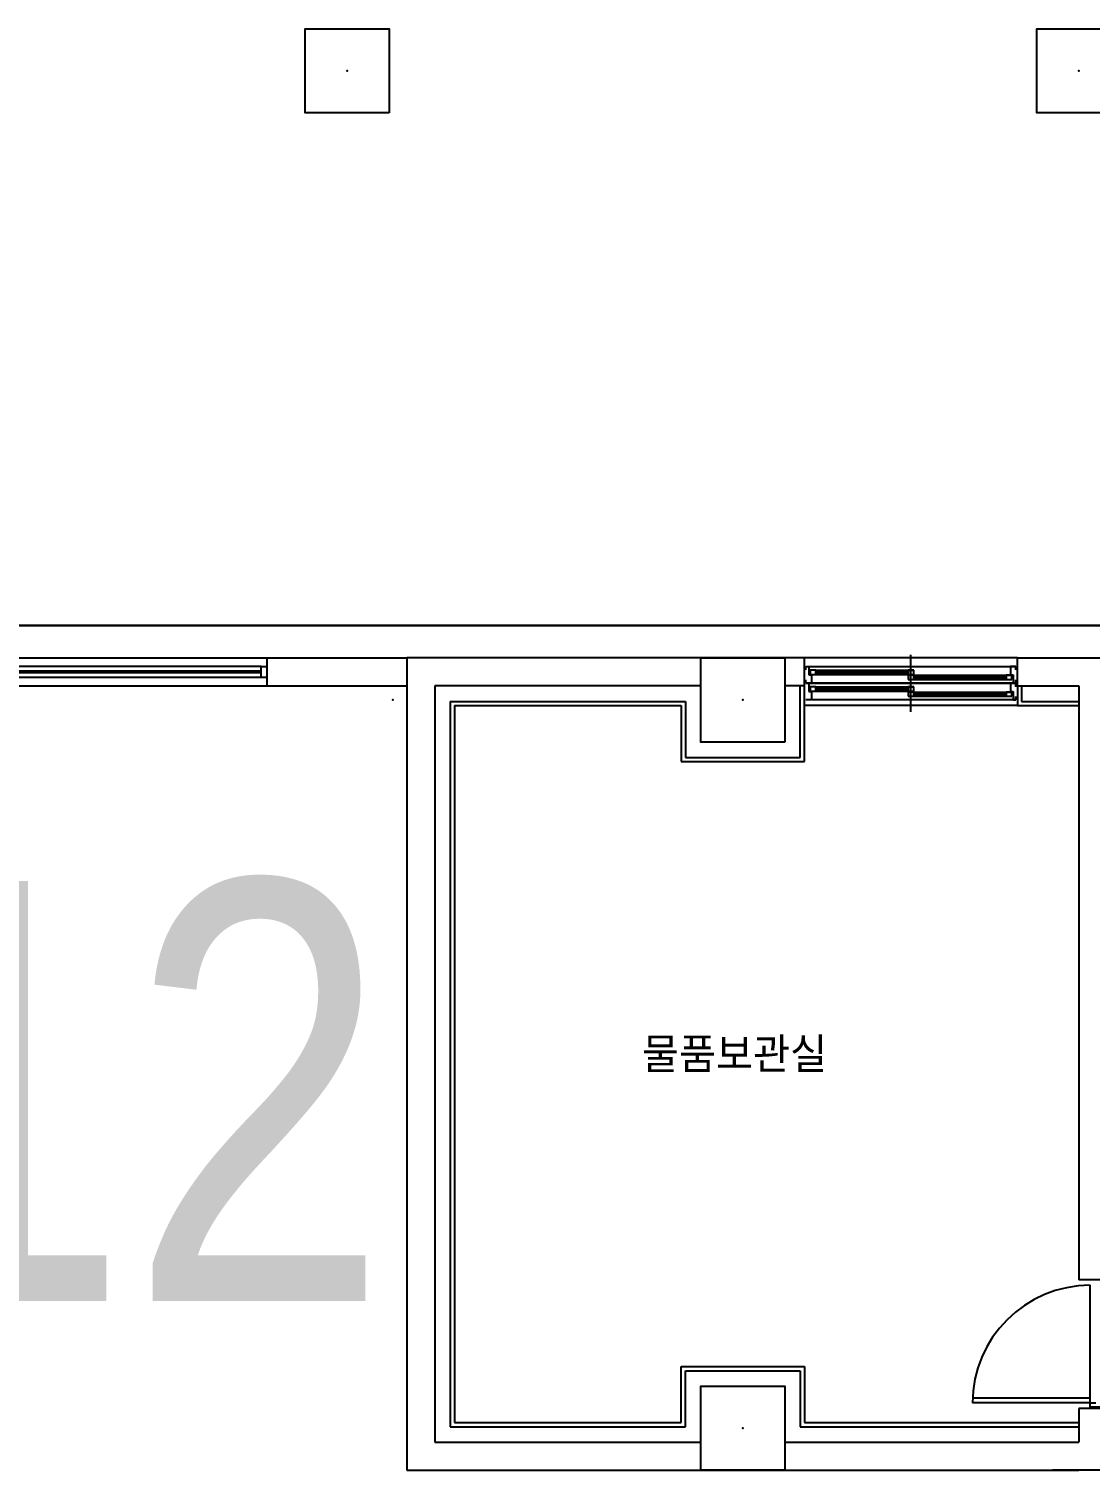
# Model space of a CAD drawing. Header units: millimetres. Extents: x 116443 to 620443, y -399357 to -63957.
# Drawn here: x 381185 to 388765, y -174061 to -163768 of the extents above; entities that cross this region are included whole.
import ezdxf
from ezdxf.enums import TextEntityAlignment as Align

# ---------------------------------------------------------------- set-up
doc = ezdxf.new("R2010")
doc.units = ezdxf.units.MM
doc.header["$LTSCALE"] = 600
doc.layers.add('z', color=8, linetype='Continuous')
doc.layers.add('레이스웨이', color=6, linetype='Continuous')
doc.styles.add('GHS', font='romans.shx', dxfattribs={"bigfont": 'ghs.shx'})
doc.styles.add('H', font='', dxfattribs={"width": 0.85})
doc.styles.get('H').set_extended_font_data('HY울릉도M')

# ---------------------------------------------------------------- blocks, each defined once
blk = doc.blocks.new('주차-기둥')
at = {"layer": 'z', "color": 8, "linetype": 'Continuous', "flags": 128}
blk.add_lwpolyline([(300, 300), (300, -300), (-300, -300), (-300, 300)], close=True, dxfattribs=at)
at = {"layer": 'z', "color": 8, "linetype": 'Continuous'}
blk.add_point((0, 0), dxfattribs=at)

msp = doc.modelspace()

# ---------------------------------------------------------------- linework, layer by layer
at = {"layer": 'z', "color": 8, "linetype": 'Continuous'}
for p, q in [((380884.9, -168260.7), (382884.9, -168260.7)), ((382884.9, -168260.7), (382884.9, -168460.7)), ((386724.9, -168460.7), (386724.9, -168260.7)), ((386724.9, -168460.7), (386724.9, -168260.7)), ((388244.9, -168460.7), (388244.9, -168260.7)), ((388244.9, -168460.7), (388244.9, -168260.7)), ((382844.9, -168320.7), (380924.9, -168320.7)), ((382844.9, -168354.7), (380924.9, -168354.7)), ((382844.9, -168366.7), (380924.9, -168366.7)), ((380884.9, -168460.7), (382884.9, -168460.7)), ((382844.9, -168400.7), (380924.9, -168400.7))]:
    msp.add_line(p, q, dxfattribs=at)
at = {"layer": 'z', "color": 8}
for p, q in [((383884.9, -168260.7), (383884.9, -174060.7)), ((386724.9, -168260.7), (383884.9, -168260.7)), ((388244.9, -168260.7), (386724.9, -168260.7)), ((387484.9, -168644.2), (387484.9, -168237.9)), ((388244.9, -168260.7), (390224.9, -168260.7)), ((386734.9, -168320.7), (388234.9, -168320.7, 0)), ((386734.9, -168345.7), (386734.9, -168320.7)), ((386734.9, -168320.7), (386754.9, -168320.7)), ((386754.9, -168320.7), (386754.9, -168380.7)), ((386754.9, -168380.7), (386774.9, -168380.7)), ((386804.9, -168347.7), (386764.9, -168347.7)), ((386764.9, -168347.7), (386764.9, -168377.7)), ((386764.9, -168377.7), (386804.9, -168377.7)), ((386774.9, -168380.7), (386774.9, -168440.7)), ((386804.9, -168377.7), (386804.9, -168347.7)), ((386804.9, -168347.7), (387504.9, -168347.7)), ((386804.9, -168358.7), (387464.9, -168358.7)), ((386804.9, -168366.7), (387464.9, -168366.7)), ((386804.9, -168377.7), (387464.9, -168377.7)), ((387504.9, -168347.7), (387464.9, -168347.7)), ((387464.9, -168347.7), (387464.9, -168377.7)), ((387464.9, -168377.7), (387504.9, -168377.7)), ((387504.9, -168383.7), (387464.9, -168383.7)), ((387464.9, -168383.7), (387464.9, -168413.7)), ((387504.9, -168377.7), (387504.9, -168347.7)), ((387504.9, -168413.7), (387504.9, -168383.7)), ((387504.9, -168383.7), (388204.9, -168383.7, 0)), ((388204.9, -168383.7, 0), (388164.9, -168383.7, 0)), ((388164.9, -168383.7, 0), (388164.9, -168413.7, 0)), ((388234.9, -168320.7, 0), (388194.9, -168320.7, 0)), ((388194.9, -168320.7, 0), (388194.9, -168380.7, 0)), ((388194.9, -168380.7, 0), (388214.9, -168380.7, 0)), ((388204.9, -168413.7, 0), (388204.9, -168383.7, 0)), ((388214.9, -168380.7, 0), (388214.9, -168440.7, 0)), ((388234.9, -168345.7, 0), (388234.9, -168320.7, 0)), ((384084.9, -168460.7), (384084.9, -173860.7)), ((385984.9, -168460.7), (384084.9, -168460.7)), ((386724.9, -168460.7), (386584.9, -168460.7)), ((386694.9, -168970.7), (386694.9, -168460.7)), ((386724.9, -169000.7), (386724.9, -168460.7)), ((386734.9, -168440.7), (386734.9, -168415.7)), ((386774.9, -168440.7), (386734.9, -168440.7)), ((388234.9, -168440.7, 0), (386734.9, -168440.7)), ((386734.9, -168440.7), (386754.9, -168440.7)), ((386734.9, -168440.7), (388234.9, -168440.7, 0)), ((386754.9, -168440.7), (386754.9, -168500.7)), ((386804.9, -168467.7), (386764.9, -168467.7)), ((386764.9, -168467.7), (386764.9, -168497.7)), ((386804.9, -168497.7), (386804.9, -168467.7)), ((386804.9, -168467.7), (387504.9, -168467.7)), ((386804.9, -168478.7), (387464.9, -168478.7)), ((386804.9, -168486.7), (387464.9, -168486.7)), ((387464.9, -168413.7), (387504.9, -168413.7)), ((387504.9, -168467.7), (387464.9, -168467.7)), ((387464.9, -168467.7), (387464.9, -168497.7)), ((387504.9, -168394.7), (388164.9, -168394.7, 0)), ((387504.9, -168402.7), (388164.9, -168402.7, 0)), ((387504.9, -168413.7), (388164.9, -168413.7, 0)), ((387504.9, -168497.7), (387504.9, -168467.7)), ((388164.9, -168413.7, 0), (388204.9, -168413.7, 0)), ((388234.9, -168440.7, 0), (388194.9, -168440.7, 0)), ((388194.9, -168440.7, 0), (388194.9, -168500.7, 0)), ((388214.9, -168440.7, 0), (388234.9, -168440.7, 0)), ((388234.9, -168440.7, 0), (388234.9, -168415.7, 0)), ((388234.9, -168465.7, 0), (388234.9, -168440.7, 0)), ((388244.9, -168460.7, 0), (388244.9, -168600.7, 0)), ((388244.9, -168460.7), (388684.9, -168460.7)), ((388274.9, -168460.7, 0), (388274.9, -168570.7, 0)), ((388684.9, -168460.7), (388684.9, -172700.7)), ((384194.9, -168570.7), (384194.9, -173750.7)), ((384194.9, -168570.7), (385874.9, -168570.7)), ((385874.9, -168570.7), (385874.9, -168970.7)), ((386774.9, -168560.7), (386734.9, -168560.7)), ((388234.9, -168560.7, 0), (386734.9, -168560.7)), ((386754.9, -168500.7), (386774.9, -168500.7)), ((386764.9, -168497.7), (386804.9, -168497.7)), ((386774.9, -168500.7), (386774.9, -168560.7)), ((386804.9, -168497.7), (387464.9, -168497.7)), ((387464.9, -168497.7), (387504.9, -168497.7)), ((387504.9, -168503.7), (387464.9, -168503.7)), ((387464.9, -168503.7), (387464.9, -168533.7)), ((387464.9, -168533.7), (387504.9, -168533.7)), ((387504.9, -168533.7), (387504.9, -168503.7)), ((387504.9, -168503.7), (388204.9, -168503.7, 0)), ((387504.9, -168514.7), (388164.9, -168514.7, 0)), ((387504.9, -168522.7), (388164.9, -168522.7, 0)), ((387504.9, -168533.7), (388164.9, -168533.7, 0)), ((388204.9, -168503.7, 0), (388164.9, -168503.7, 0)), ((388164.9, -168503.7, 0), (388164.9, -168533.7, 0)), ((388164.9, -168533.7, 0), (388204.9, -168533.7, 0)), ((388194.9, -168500.7, 0), (388214.9, -168500.7, 0)), ((388204.9, -168533.7, 0), (388204.9, -168503.7, 0)), ((388214.9, -168500.7, 0), (388214.9, -168560.7, 0)), ((388214.9, -168560.7, 0), (388234.9, -168560.7, 0)), ((388234.9, -168560.7, 0), (388234.9, -168535.7, 0)), ((388274.9, -168570.7), (388684.9, -168570.7)), ((384224.9, -168600.7), (384224.9, -173720.7)), ((384224.9, -168600.7), (385844.9, -168600.7)), ((385844.9, -168600.7), (385844.9, -169000.7)), ((388244.9, -168600.7), (386724.9, -168600.7)), ((388244.9, -168600.7), (388684.9, -168600.7)), ((385844.9, -169000.7), (386724.9, -169000.7)), ((385874.9, -168970.7), (386694.9, -168970.7)), ((388884.9, -172700.7), (388684.9, -172700.7)), ((388764.9, -173580.7), (388764.9, -172740.7)), ((385844.9, -173720.7), (385844.9, -173320.7)), ((385844.9, -173320.7), (386724.9, -173320.7)), ((386724.9, -173320.7), (386724.9, -173720.7)), ((385874.9, -173750.7), (385874.9, -173350.7)), ((385874.9, -173350.7), (386694.9, -173350.7)), ((386694.9, -173350.7), (386694.9, -173750.7)), ((388764.9, -173545.7), (387924.9, -173545.7)), ((388764.9, -173580.7), (387924.9, -173580.7)), ((388684.9, -173620.7), (388684.9, -173860.7)), ((388884.9, -173620.7), (388684.9, -173620.7)), ((388764.9, -173580.7), (388764.9, -173545.7)), ((388764.9, -173610.7), (388764.9, -173580.7)), ((388764.9, -173580.7), (388804.9, -173580.7)), ((388884.9, -173610.7), (388764.9, -173610.7)), ((384224.9, -173720.7), (385844.9, -173720.7)), ((386724.9, -173720.7), (388684.9, -173720.7)), ((384194.9, -173750.7), (385874.9, -173750.7)), ((386694.9, -173750.7), (388684.9, -173750.7)), ((384084.9, -173860.7), (385984.9, -173860.7)), ((386584.9, -173860.7), (388684.9, -173860.7)), ((383884.9, -174060.7), (388684.9, -174060.7))]:
    msp.add_line(p, q, dxfattribs=at)
for points in [[(382884.9, -168260.7), (383884.9, -168260.7)], [(382884.9, -168460.7), (383884.9, -168460.7)]]:
    msp.add_lwpolyline(points, dxfattribs=at)
at = {"layer": 'z', "color": 8, "linetype": 'Continuous', "flags": 128}
for points in [[(386584.9, -168860.7), (385984.9, -168860.7), (385984.9, -168260.7), (386584.9, -168260.7)], [(386584.9, -168860.7), (385984.9, -168860.7), (385984.9, -168260.7), (386584.9, -168260.7)], [(386584.9, -174060.7), (385984.9, -174060.7), (385984.9, -173460.7), (386584.9, -173460.7)], [(386584.9, -174060.7), (385984.9, -174060.7), (385984.9, -173460.7), (386584.9, -173460.7)]]:
    msp.add_lwpolyline(points, close=True, dxfattribs=at)
at = {"layer": 'z', "color": 8, "linetype": 'Continuous'}
msp.add_lwpolyline([(382884.9, -168375.7), (382884.9, -168400.7), (382844.9, -168400.7), (382844.9, -168320.7), (382884.9, -168320.7), (382884.9, -168345.7)], dxfattribs=at)
at = {"layer": 'z', "color": 8, "linetype": 'Continuous', "flags": 128}
msp.add_lwpolyline([(394684.9, -173860.7), (398184.9, -173860.7), (398184.9, -172930.7), (398384.9, -172930.7), (398384.9, -174060.7), (388494.9, -174060.7)], dxfattribs=at)
at = {"layer": 'z', "color": 8}
msp.add_arc((388764.9, -173580.7), 840, 90, 180, dxfattribs=at)
at = {"layer": 'z', "color": 8, "linetype": 'Continuous'}
for p in [(383784.9, -168560.7), (383784.9, -168560.7), (386284.9, -168560.7), (386284.9, -173760.7)]:
    msp.add_point(p, dxfattribs=at)
at = {"layer": '레이스웨이', "color": 6, "lineweight": 30}
msp.add_line((370694.9, -168028.7), (399618.3, -168028.7), dxfattribs=at)

# ---------------------------------------------------------------- block references
at = {"layer": 'z', "color": 8, "rotation": 270}
for p in [(383458.5, -164067.7), (388684.9, -164067.7)]:
    msp.add_blockref('주차-기둥', p, dxfattribs=at)

# ---------------------------------------------------------------- texts
at = {"layer": 'z', "color": 8, "style": 'GHS'}
msp.add_text('물품보관실', height=250, dxfattribs=at).set_placement((386224.8, -170970.7), align=Align.TOP_CENTER)
at = {"layer": '레이스웨이', "color": 6, "lineweight": 30, "style": 'H', "width": 0.85}
msp.add_text('SCM12', height=3000, dxfattribs=at).set_placement((372633.5, -172852.6))

doc.saveas('drawing.dxf')
